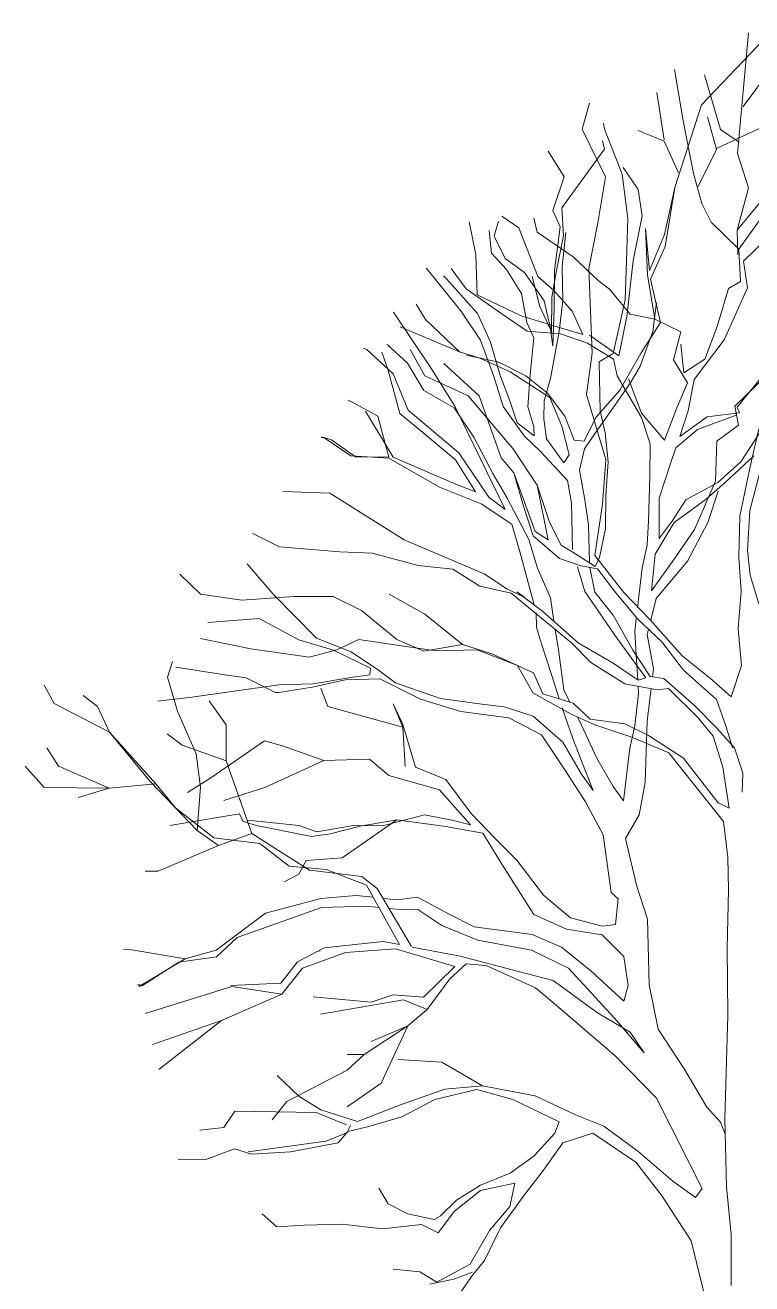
# Model space of a CAD drawing. Header units: millimetres. Extents: x -13512 to 19537, y -6523 to 6166.
# Drawn here: x -13512 to -13074, y -2632 to -1874 of the extents above; entities that cross this region are included whole.
import ezdxf

# ---------------------------------------------------------------- set-up
doc = ezdxf.new("R2010")
doc.units = ezdxf.units.MM
doc.layers.add('A-ELEWACJA CIENKA', color=11, linetype='Continuous', lineweight=13)
doc.layers.add('B-materiały', color=9, linetype='Continuous', lineweight=0)

# ---------------------------------------------------------------- blocks, each defined once
blk = doc.blocks.new('A$C07764633')
at = {"layer": 'B-materiały'}
for p, q in [((-57.03, 1016.59), (-11.35, 1064.53)), ((-35.37, 987.31), (-28.74, 1060)), ((-68.16, 1006.83), (-73.28, 1037.92)), ((-45.59, 1001.7), (-55.29, 1034.64)), ((-32.08, 1015.57), (-16.83, 1036.03)), ((-79.55, 995.46), (-84.05, 1023.89)), ((-124.43, 1017.57), (-128.95, 1001.95)), ((-73.15, 966.85), (-57.03, 1016.59)), ((-48.02, 989.56), (-53.56, 1009.33)), ((-128.95, 1001.95), (-114.88, 973.18)), ((-115.41, 1001.95), (-116.07, 1005.59)), ((-104.86, 974.77), (-115.41, 1001.95)), ((-79.55, 994.76), (-95.14, 1001.01)), ((-61.97, 975.18), (-68.16, 1006.83)), ((-48.02, 990.26), (-19.26, 1003.78)), ((-34.5, 994.07), (-45.59, 1001.7)), ((-115.41, 989.91), (-116.61, 994.79)), ((-70.89, 975.69), (-79.55, 994.76)), ((-139.68, 973.23), (-149.41, 988.61)), ((-141.22, 954.42), (-115.41, 989.91)), ((-59.11, 967.37), (-48.02, 989.56)), ((-28.75, 966.48), (-35.37, 987.31)), ((-95.25, 965.63), (-104.29, 978.81)), ((-146.55, 952.95), (-139.68, 973.23)), ((-114.88, 973.18), (-119.55, 945.58)), ((-101.51, 948.04), (-104.86, 974.77)), ((-56.82, 957.21), (-61.97, 975.18)), ((-92.83, 949.6), (-95.25, 965.63)), ((-73.15, 966.85), (-79.3, 938.5)), ((-78.96, 931.18), (-73.15, 966.85)), ((-35.64, 940.98), (-28.75, 966.48)), ((-51.18, 945.95), (-56.82, 957.21)), ((-35.64, 940.98), (-18.72, 961.51)), ((-34.68, 929.61), (-15.2, 956.72)), ((-167.16, 942.4), (-177.39, 949.56)), ((-156.03, 939.8), (-158.14, 948.26)), ((-142.27, 943), (-146.55, 952.95)), ((-140.13, 937.69), (-141.22, 954.42)), ((-102.21, 922.55), (-101.51, 948.04)), ((-98.19, 922.65), (-92.83, 949.6)), ((-196.88, 946.12), (-193.04, 926.46)), ((-183.44, 927.22), (-185, 940.91)), ((-179.38, 946.53), (-181.91, 937.52)), ((-155.61, 913.17), (-167.16, 942.4)), ((-145.64, 916.77), (-142.27, 943)), ((-119.55, 945.58), (-124.89, 917.96)), ((-88.33, 916.7), (-90.73, 942.08)), ((-90.73, 942.08), (-89.53, 914.09)), ((-34.68, 929.61), (-51.18, 945.95)), ((-35.27, 926.24), (-35.64, 940.98)), ((-181.91, 937.52), (-175.32, 924.07)), ((-134.45, 925.1), (-156.03, 939.8)), ((-144.3, 916.81), (-140.13, 937.69)), ((-138.84, 939.73), (-141, 918.9)), ((-79.3, 938.5), (-88.33, 916.7)), ((-17.61, 936.22), (-31.82, 922.3)), ((-193.04, 926.46), (-192.14, 902.05)), ((-174.48, 917.39), (-183.44, 927.22)), ((-119.34, 910.73), (-134.45, 925.1)), ((-87.86, 911.52), (-78.96, 931.18)), ((-33.52, 910.19), (-34.68, 929.61)), ((-220.69, 915.56), (-222.77, 918.19)), ((-198.76, 905.63), (-207.89, 918)), ((-175.32, 924.07), (-163.71, 915.65)), ((-165.4, 902.87), (-174.48, 917.39)), ((-141, 918.9), (-140.5, 898.8)), ((-124.89, 917.96), (-122.94, 867.06)), ((-102.96, 899.07), (-102.21, 922.55)), ((-102.04, 889.04), (-98.19, 922.65)), ((-31.82, 922.3), (-29.4, 906.28)), ((-202.02, 892.57), (-220.69, 915.56)), ((-212.34, 913.55), (-210.54, 911.79)), ((-210.54, 911.79), (-191.92, 890.81)), ((-163.71, 915.65), (-151.89, 898.52)), ((-158.96, 913.09), (-154.48, 895.1)), ((-146.01, 904.7), (-155.61, 913.17)), ((-147.25, 900.64), (-144.3, 916.81)), ((-145.74, 893.98), (-145.64, 916.77)), ((-112.51, 905.53), (-119.34, 910.73)), ((-89.53, 914.09), (-85.24, 887.45)), ((-81.84, 885.52), (-87.86, 911.52)), ((-40.79, 905.99), (-33.52, 910.19)), ((-177.85, 891.16), (-198.76, 905.63)), ((-162.29, 885.52), (-165.4, 902.87)), ((-134.97, 892.24), (-146.01, 904.7)), ((-100.07, 890.43), (-112.51, 905.53)), ((-47.59, 883.03), (-40.79, 905.99)), ((-29.4, 906.28), (-43.37, 875.09)), ((-223.34, 887.34), (-228.93, 896.52)), ((-192.14, 902.05), (-165.74, 889.45)), ((-154.48, 895.1), (-148.1, 881.18)), ((-151.89, 898.52), (-147.38, 879.19)), ((-147.38, 879.19), (-147.25, 900.64)), ((-140.5, 898.8), (-142.71, 879.97)), ((-110.2, 866.71), (-102.96, 899.07)), ((-84.15, 897.53), (-86.4, 880.04)), ((-220.12, 858.12), (-242.6, 891.61)), ((-202.73, 867.75), (-223.34, 887.34)), ((-190.17, 874.76), (-202.02, 892.57)), ((-191.92, 890.81), (-184.11, 873.57)), ((-162.15, 880.16), (-177.85, 891.16)), ((-165.74, 889.45), (-147.5, 883.88)), ((-146.51, 871.16), (-145.74, 893.98)), ((-128.59, 878.32), (-134.97, 892.24)), ((-106.81, 865.46), (-102.04, 889.04)), ((-85.24, 887.45), (-100.07, 890.43)), ((-69.63, 879.79), (-85.24, 887.45)), ((-202.73, 867.75), (-238.62, 882.9)), ((-158.03, 876.24), (-162.29, 885.52)), ((-142, 878.65), (-162.15, 880.16)), ((-148.1, 881.18), (-146.51, 871.16)), ((-142.71, 879.97), (-148.03, 851.69)), ((-147.5, 883.88), (-128.59, 878.32)), ((-86.4, 880.04), (-93.92, 859.07)), ((-93.45, 867.13), (-81.84, 885.52)), ((-73.9, 862.93), (-69.63, 879.79)), ((-55.14, 863.4), (-47.59, 883.03)), ((-246.26, 872.17), (-234.07, 860.93)), ((-182.27, 853.51), (-190.17, 874.76)), ((-184.11, 873.57), (-178.25, 853.61)), ((-160.16, 854.06), (-158.03, 876.24)), ((-125.77, 873.02), (-142, 878.65)), ((-110.11, 863.36), (-125.77, 873.02)), ((-124.55, 877.75), (-106.81, 865.46)), ((-69.45, 872.42), (-67.67, 855.04)), ((-43.37, 875.09), (-61.54, 851.17)), ((-260.79, 869.91), (-258.64, 869.19)), ((-258.64, 869.19), (-242.69, 854.54)), ((-246.05, 857.28), (-249.58, 867.5)), ((-232.46, 869.19), (-223.73, 853.24)), ((-190.57, 864.03), (-202.73, 867.75)), ((-198.66, 865.84), (-179.12, 861.63)), ((-122.94, 867.06), (-126.34, 842.17)), ((-118.79, 861.8), (-110.2, 866.71)), ((-106.29, 844.69), (-93.45, 867.13)), ((-238.68, 830.64), (-246.05, 857.28)), ((-234.07, 860.93), (-224.27, 844.41)), ((-205.68, 835.02), (-220.12, 858.12)), ((-190.94, 841.2), (-212.3, 860.73)), ((-172.27, 855.77), (-190.57, 864.03)), ((-179.12, 861.63), (-162.82, 853.33)), ((-118.05, 832.33), (-118.79, 861.8)), ((-107.85, 853.36), (-110.11, 863.36)), ((-93.92, 859.07), (-99.71, 849.54)), ((-65.51, 849.06), (-73.9, 862.93)), ((-67.67, 855.04), (-55.14, 863.4)), ((-35.65, 834.39), (-17.44, 856.97)), ((-242.69, 854.54), (-233.66, 832.74)), ((-223.73, 853.24), (-197.56, 841.2)), ((-176.44, 834.89), (-182.27, 853.51)), ((-178.25, 853.61), (-172.5, 838.34)), ((-148.42, 840.28), (-172.27, 855.77)), ((-162.82, 853.33), (-149.82, 842.93)), ((-161.68, 834.58), (-160.16, 854.06)), ((-148.03, 851.69), (-151.72, 838.19)), ((-99.71, 849.54), (-109.41, 835.22)), ((-93.15, 828.26), (-107.85, 853.36)), ((-101.1, 851.52), (-93.21, 830.94)), ((-71.84, 834.15), (-65.51, 849.06)), ((-61.54, 851.17), (-65.09, 832.31)), ((-37, 835.03), (-18.03, 853.6)), ((-224.27, 844.41), (-205.92, 834.15)), ((-149.82, 842.93), (-139.42, 829.11)), ((-126.34, 842.17), (-114.63, 802.91)), ((-120.63, 828.24), (-106.29, 844.69)), ((-267, 837.31), (-270.06, 838.74)), ((-252.04, 828.97), (-267, 837.31)), ((-205.92, 834.15), (-194.07, 816.34)), ((-175.29, 772.87), (-205.68, 835.02)), ((-197.56, 841.2), (-170.77, 809.64)), ((-177.68, 804.02), (-190.94, 841.2)), ((-163.93, 817.1), (-176.44, 834.89)), ((-172.5, 838.34), (-168.15, 825.04)), ((-158.03, 822.61), (-161.68, 834.58)), ((-151.72, 838.19), (-152.12, 827.45)), ((-141.28, 823.03), (-148.42, 840.28)), ((-109.41, 835.22), (-121.07, 818.84)), ((-79.39, 814.52), (-71.84, 834.15)), ((-34.71, 823.69), (-37, 835.03)), ((-34.22, 831.07), (-35.65, 834.39)), ((-259.49, 832.13), (-242.71, 804.4)), ((-245.39, 804.33), (-252.04, 828.97)), ((-223.62, 818.29), (-238.68, 830.64)), ((-233.66, 832.74), (-203.27, 807.04)), ((-152.12, 827.45), (-150.48, 815.42)), ((-139.42, 829.11), (-133.69, 814.5)), ((-127.65, 813.99), (-120.63, 828.24)), ((-115.04, 818.99), (-118.05, 832.33)), ((-93.21, 830.94), (-79.39, 814.52)), ((-88.05, 812.3), (-93.15, 828.26)), ((-65.09, 832.31), (-70.07, 816.77)), ((-70.07, 816.77), (-53.6, 828.58)), ((-36.2, 829.68), (-59.45, 821.06)), ((-53.6, 828.58), (-34.22, 831.07)), ((-168.15, 825.04), (-157.9, 817.25)), ((-157.9, 817.25), (-158.03, 822.61)), ((-136.83, 805.71), (-141.28, 823.03)), ((-121.07, 818.84), (-127.53, 809.3)), ((-113.26, 801.61), (-115.04, 818.99)), ((-59.45, 821.06), (-72.58, 810)), ((-47.87, 813.97), (-34.71, 823.69)), ((-33.48, 801.6), (-17.34, 826.13)), ((-28.02, 797.71), (-22.58, 821.31)), ((-284.57, 816.09), (-286.13, 816.17)), ((-285.76, 816.68), (-279.84, 814.87)), ((-268.2, 805.1), (-284.57, 816.09)), ((-279.84, 814.87), (-265.51, 804.5)), ((-205.13, 802.66), (-223.62, 818.29)), ((-194.07, 816.34), (-182.8, 794.5)), ((-154.31, 807.95), (-163.93, 817.1)), ((-150.48, 815.42), (-140.06, 800.94)), ((-133.69, 814.5), (-127.65, 813.99)), ((-88.24, 792.85), (-88.05, 812.3)), ((-48.61, 789.82), (-47.87, 813.97)), ((-245.37, 803.66), (-268.2, 805.1)), ((-265.51, 804.5), (-245.39, 804.33)), ((-214.77, 786.33), (-245.37, 803.66)), ((-242.71, 804.4), (-225.09, 796.8)), ((-203.27, 807.04), (-185.22, 780.35)), ((-170.07, 794.82), (-177.68, 804.02)), ((-170.77, 809.64), (-156.03, 787.51)), ((-137.78, 790.27), (-154.31, 807.95)), ((-140.06, 800.94), (-136.83, 805.71)), ((-127.53, 809.3), (-130.56, 796.48)), ((-72.58, 810), (-75.69, 800.54)), ((-25.53, 805.15), (-42.56, 789.3)), ((-225.09, 796.8), (-206.11, 788.56)), ((-193.25, 783.52), (-205.13, 802.66)), ((-130.56, 796.48), (-127.46, 779.8)), ((-114.63, 802.91), (-116.64, 776.05)), ((-114.77, 781.46), (-113.26, 801.61)), ((-75.69, 800.54), (-82.54, 779.59)), ((-47.25, 789.18), (-33.48, 801.6)), ((-34, 768.73), (-28.02, 797.71)), ((-206.11, 788.56), (-193.25, 783.52)), ((-182.8, 794.5), (-174.39, 779.97)), ((-170.07, 794.82), (-157.23, 759.53)), ((-164.21, 774.86), (-170.07, 794.82)), ((-135.43, 776.92), (-137.78, 790.27)), ((-88.91, 766.02), (-88.24, 792.85)), ((-66.43, 778.65), (-47.25, 789.18)), ((-61.29, 760.68), (-48.61, 789.82)), ((-42.56, 789.3), (-54.37, 778.95)), ((-21.93, 795.18), (-28.06, 772.24)), ((-309.2, 783.75), (-280.91, 782.63)), ((-280.91, 782.63), (-236.07, 754.65)), ((-189.72, 776.23), (-214.77, 786.33)), ((-156.03, 787.51), (-148.55, 765.19)), ((-149.41, 754.65), (-156.03, 787.51)), ((-114.93, 761.34), (-114.77, 781.46)), ((-47.12, 783.82), (-53.35, 764.9)), ((-171.31, 763.95), (-189.72, 776.23)), ((-185.22, 780.35), (-175.29, 772.87)), ((-174.39, 779.97), (-161.02, 754.83)), ((-158.4, 756.9), (-164.21, 774.86)), ((-134.73, 748.78), (-135.43, 776.92)), ((-127.46, 779.8), (-125.05, 763.77)), ((-116.64, 776.05), (-121.23, 745.1)), ((-82.54, 779.59), (-82.61, 755.45)), ((-74.82, 765.7), (-66.43, 778.65)), ((-54.37, 778.95), (-73.46, 765.06)), ((-89.88, 751.25), (-88.91, 766.02)), ((-82.61, 755.45), (-74.82, 765.7)), ((-34.58, 744.19), (-34, 768.73)), ((-28.06, 772.24), (-29.46, 748.07)), ((-311.08, 750.4), (-327.22, 758.43)), ((-166.18, 746.65), (-171.31, 763.95)), ((-157.23, 759.53), (-149.41, 754.65)), ((-148.55, 765.19), (-141.5, 751.29)), ((-125.05, 763.77), (-124.47, 740.61)), ((-118.52, 743.82), (-114.93, 761.34)), ((-73.46, 765.06), (-85.05, 746)), ((-73.58, 742.94), (-61.29, 760.68)), ((-53.35, 764.9), (-65.51, 741.8)), ((-236.07, 754.65), (-187.99, 734.04)), ((-161.02, 754.83), (-155.9, 737.53)), ((-142.63, 743.22), (-158.4, 756.9)), ((-141.5, 751.29), (-134.01, 746.79)), ((-92.89, 737.76), (-89.88, 751.25)), ((-274.8, 747.28), (-311.08, 750.4)), ((-255.34, 746.43), (-274.8, 747.28)), ((-227.67, 739.08), (-255.34, 746.43)), ((-157.82, 715.37), (-166.18, 746.65)), ((-129.79, 738.85), (-142.63, 743.22)), ((-134.01, 746.79), (-121.06, 738.4)), ((-121.23, 745.1), (-103.91, 722.74)), ((-121.06, 738.4), (-118.52, 743.82)), ((-85.05, 746), (-87.18, 723.83)), ((-87.18, 723.83), (-73.58, 742.94)), ((-33.22, 723.6), (-34.58, 744.19)), ((-29.46, 748.07), (-27.75, 733.36)), ((-330.56, 740), (-314.91, 721.78)), ((-206.83, 736.92), (-227.67, 739.08)), ((-190.48, 726.6), (-206.83, 736.92)), ((-155.9, 737.53), (-148.08, 719.62)), ((-127.39, 723.49), (-131.69, 738.3)), ((-119.69, 737.09), (-129.79, 738.85)), ((-124.33, 737.9), (-121.35, 722.97)), ((-108.6, 722.62), (-119.69, 737.09)), ((-95.64, 713.56), (-92.89, 737.76)), ((-65.51, 741.8), (-84.38, 719.21)), ((-371.18, 733.82), (-358.84, 721.78)), ((-187.99, 734.04), (-174.36, 725)), ((-27.75, 733.36), (-22.63, 716.06)), ((-358.84, 721.78), (-333.87, 718.2)), ((-333.87, 718.2), (-302.57, 720.48)), ((-314.91, 721.78), (-288.92, 695.31)), ((-302.57, 720.48), (-278.82, 720.37)), ((-278.82, 720.37), (-261.85, 712.08)), ((-245.1, 721.78), (-223.73, 709.74)), ((-171.61, 722.38), (-190.48, 726.6)), ((-174.36, 725), (-163.5, 719.91)), ((-155.86, 709.37), (-171.61, 722.38)), ((-163.5, 719.91), (-168.28, 723.14)), ((-168.28, 723.14), (-152.56, 711.46)), ((-107.91, 695.15), (-127.39, 723.49)), ((-121.35, 722.97), (-110.27, 709.17)), ((-95.47, 706.86), (-108.6, 722.62)), ((-103.91, 722.74), (-88.08, 706.38)), ((-34.99, 701), (-33.22, 723.6)), ((-148.08, 719.62), (-145.92, 705.55)), ((-84.38, 719.21), (-87.67, 706.27)), ((-323.4, 707.19), (-354.33, 704.86)), ((-299.62, 694.37), (-323.4, 707.19)), ((-261.85, 712.08), (-240.63, 694.51)), ((-223.73, 709.74), (-201, 691.48)), ((-156.35, 701.98), (-156.57, 710.69)), ((-135.33, 692.46), (-155.86, 709.37)), ((-152.56, 711.46), (-131.31, 692.56)), ((-110.27, 709.17), (-98.35, 688.02)), ((-97.29, 699.44), (-96.41, 706.97)), ((-81.05, 693.14), (-95.47, 706.86)), ((-88.08, 706.38), (-68.77, 684.74)), ((-153.42, 692), (-156.35, 701.98)), ((-145.15, 700.55), (-143.27, 688.23)), ((-96.42, 685.1), (-97.29, 699.44)), ((-89.07, 700.78), (-89.87, 697.62)), ((-89.87, 697.62), (-86, 676.93)), ((-33.09, 678.93), (-34.99, 701)), ((-328.45, 688.92), (-358.84, 695.1)), ((-278.68, 688.19), (-299.62, 694.37)), ((-288.92, 695.31), (-267.93, 687.12)), ((-263.42, 694.61), (-276.67, 688.25)), ((-244.58, 691.73), (-263.42, 694.61)), ((-217, 687.73), (-244.58, 691.73)), ((-240.63, 694.51), (-224.37, 687.54)), ((-224.37, 687.54), (-201, 691.48)), ((-201, 691.48), (-183.43, 685.89)), ((-147.61, 674.05), (-153.42, 692)), ((-123.64, 680.68), (-135.33, 692.46)), ((-131.31, 692.56), (-110.22, 680.35)), ((-90.56, 671.45), (-107.91, 695.15)), ((-67.88, 676.04), (-81.05, 693.14)), ((-293.32, 683.81), (-328.45, 688.92)), ((-276.67, 688.25), (-293.32, 683.81)), ((-256.29, 677.36), (-278.68, 688.19)), ((-267.93, 687.12), (-251.57, 676.14)), ((-192.21, 688.35), (-217, 687.73)), ((-167.84, 678.9), (-192.21, 688.35)), ((-183.43, 685.89), (-158.34, 674.45)), ((-143.27, 688.23), (-139.98, 664.18)), ((-98.35, 688.02), (-87.9, 672.19)), ((-95.51, 670.2), (-96.42, 685.1)), ((-68.77, 684.74), (-51.67, 671.09)), ((-375.55, 681.27), (-378.55, 671.84)), ((-344, 673.15), (-373.61, 677.77)), ((-256.86, 673.32), (-256.29, 677.36)), ((-251.57, 676.14), (-241.31, 668.35)), ((-158.71, 662.37), (-167.84, 678.9)), ((-103.2, 667.79), (-123.64, 680.68)), ((-110.22, 680.35), (-95.21, 670)), ((-86, 676.93), (-86.61, 672.01)), ((-48, 658.44), (-67.88, 676.04)), ((-39.32, 660), (-33.09, 678.93)), ((-378.55, 671.84), (-372.54, 651.34)), ((-365.46, 659.63), (-311.68, 667.26)), ((-331.22, 671.46), (-344, 673.15)), ((-313.57, 662.52), (-331.22, 671.46)), ((-311.68, 667.26), (-290.91, 667.78)), ((-271.53, 670.27), (-291.53, 665.75)), ((-290.91, 667.78), (-268.21, 671.7)), ((-250.76, 670.79), (-271.53, 670.27)), ((-268.21, 671.7), (-256.86, 673.32)), ((-226.32, 658.67), (-250.76, 670.79)), ((-241.31, 668.35), (-214.26, 658.97)), ((-158.34, 674.45), (-152.66, 661.85)), ((-142.77, 658.83), (-147.61, 674.05)), ((-83.67, 664.25), (-103.2, 667.79)), ((-95.21, 670), (-90.56, 671.45)), ((-87.9, 672.19), (-79.82, 671.05)), ((-79.82, 671.05), (-61.31, 654.76)), ((-51.67, 671.09), (-39.32, 660)), ((-452.88, 666.95), (-446.86, 655.89)), ((-420.68, 654.26), (-429.41, 660.77)), ((-384.72, 657.35), (-365.46, 659.63)), ((-311.56, 662.57), (-313.57, 662.52)), ((-291.53, 665.75), (-311.56, 662.57)), ((-282.11, 654.1), (-286.32, 665.16)), ((-135.6, 649.55), (-158.71, 662.37)), ((-152.66, 661.85), (-134.42, 656.28)), ((-139.98, 664.18), (-136.32, 656.86)), ((-97.21, 642.46), (-95.01, 661.96)), ((-95.01, 661.96), (-95.28, 666.35)), ((-87.48, 664.94), (-89.9, 645.33)), ((-76.99, 665.09), (-83.67, 664.25)), ((-59.12, 647.44), (-76.99, 665.09)), ((-446.86, 655.89), (-413.46, 638.64)), ((-413.46, 638.64), (-420.68, 654.26)), ((-353.58, 657.52), (-343.35, 643.2)), ((-236.97, 641.73), (-282.11, 654.1)), ((-236.97, 641.73), (-242.69, 655.73)), ((-242.69, 655.73), (-236.97, 643.36)), ((-202, 651.23), (-226.32, 658.67)), ((-214.26, 658.97), (-189.38, 655.57)), ((-189.38, 655.57), (-175.93, 653.9)), ((-175.93, 653.9), (-158.36, 648.3)), ((-134.56, 634.82), (-141.06, 653.43)), ((-134.42, 656.28), (-124.12, 646.48)), ((-61.31, 654.76), (-47.56, 641.02)), ((-42.22, 641.83), (-48, 658.44)), ((-372.54, 651.34), (-361.3, 625.72)), ((-173.08, 647.27), (-202, 651.23)), ((-153.38, 637.03), (-173.08, 647.27)), ((-158.36, 648.3), (-140.54, 632.66)), ((-121.36, 643.2), (-135.6, 649.55)), ((-131.83, 647.87), (-129.4, 643)), ((-124.12, 646.48), (-103.27, 643.65)), ((-89.9, 645.33), (-90.99, 608.43)), ((-50.13, 636.27), (-59.12, 647.44)), ((-385.66, 607.68), (-413.46, 638.64)), ((-413.46, 638.64), (-388.79, 608.71)), ((-369.83, 630.83), (-378.74, 637.74)), ((-343.35, 643.2), (-343.35, 621.4)), ((-236.97, 643.36), (-229.32, 617.7)), ((-235.47, 617.98), (-236.97, 641.73)), ((-139.45, 615.93), (-153.38, 637.03)), ((-129.4, 643), (-120.19, 623.12)), ((-99.05, 635.71), (-121.36, 643.2)), ((-103.27, 643.65), (-89.02, 636.63)), ((-100.22, 628.98), (-97.21, 642.46)), ((-47.56, 641.02), (-37.21, 629.22)), ((-38.38, 629.37), (-42.22, 641.83)), ((-444.15, 618.14), (-451.37, 629.21)), ((-343.35, 621.4), (-369.83, 630.83)), ((-320.22, 633.52), (-352.51, 611.26)), ((-309.41, 630.44), (-320.22, 633.52)), ((-284.39, 621.68), (-309.41, 630.44)), ((-140.54, 632.66), (-129.33, 613.5)), ((-127.39, 616.23), (-134.56, 634.82)), ((-76.69, 626.22), (-99.05, 635.71)), ((-89.02, 636.63), (-67.9, 623.09)), ((-44.3, 617.64), (-50.13, 636.27)), ((-37.21, 629.22), (-32.14, 613.93)), ((-361.3, 625.72), (-358.79, 605.67)), ((-284.39, 621.68), (-320.03, 605.29)), ((-256.92, 622.37), (-284.39, 621.68)), ((-245.28, 612.61), (-256.92, 622.37)), ((-120.19, 623.12), (-110.37, 605.93)), ((-104.12, 597.37), (-100.22, 628.98)), ((-43.79, 584.9), (-76.69, 626.22)), ((-67.9, 623.09), (-58.2, 610.59)), ((-452.88, 605.45), (-464.31, 618.14)), ((-413.74, 604.96), (-444.15, 618.14)), ((-343.35, 621.4), (-327.92, 577.62)), ((-229.32, 617.7), (-211.03, 610.11)), ((-126.9, 596.8), (-139.45, 615.93)), ((-122.38, 603.62), (-127.39, 616.23)), ((-40.33, 592.94), (-44.3, 617.64)), ((-385.66, 607.68), (-413.74, 604.96)), ((-388.79, 608.71), (-360.82, 579.47)), ((-373.9, 593.22), (-385.66, 607.68)), ((-352.51, 611.26), (-366.67, 602.36)), ((-214.9, 603.98), (-245.28, 612.61)), ((-211.03, 610.11), (-195.77, 589.72)), ((-129.33, 613.5), (-122.38, 603.62)), ((-90.99, 608.43), (-94.52, 588.9)), ((-58.2, 610.59), (-47.11, 596.12)), ((-32.14, 613.93), (-32.52, 602.52)), ((-413.74, 604.96), (-452.88, 605.45)), ((-432.42, 599.27), (-413.74, 604.96)), ((-358.79, 605.67), (-360.82, 579.47)), ((-320.03, 605.29), (-344.7, 597.48)), ((-196.27, 583), (-214.9, 603.98)), ((-110.37, 605.93), (-104.12, 597.37)), ((-350.65, 575.04), (-373.9, 593.22)), ((-116.35, 576.96), (-126.9, 596.8)), ((-47.11, 596.12), (-40.33, 592.94)), ((-335.2, 589.58), (-377.26, 582.49)), ((-333.08, 584.94), (-335.2, 589.58)), ((-324.97, 582.46), (-333.08, 584.94)), ((-330.41, 585.67), (-299.5, 582.43)), ((-240.59, 585.91), (-273.38, 562.99)), ((-240.59, 585.91), (-262.61, 582.01)), ((-249.22, 582.34), (-223.91, 589.01)), ((-211, 581.96), (-240.59, 585.91)), ((-223.91, 589.01), (-206.39, 585.43)), ((-206.39, 585.43), (-196.27, 583)), ((-195.77, 589.72), (-181.32, 574.66)), ((-94.52, 588.9), (-102.88, 574.61)), ((-41.24, 563.52), (-43.79, 584.9)), ((-360.82, 579.47), (-347.85, 570.41)), ((-347.85, 570.41), (-327.92, 577.62)), ((-327.92, 577.62), (-309.53, 566.01)), ((-291.96, 575.91), (-324.97, 582.46)), ((-299.5, 582.43), (-288.68, 578.67)), ((-280.6, 577.54), (-291.96, 575.91)), ((-288.68, 578.67), (-266.65, 582.58)), ((-262.61, 582.01), (-280.6, 577.54)), ((-266.65, 582.58), (-249.22, 582.34)), ((-188.77, 577.82), (-211, 581.96)), ((-176.89, 558.68), (-188.77, 577.82)), ((-111.46, 542.22), (-116.35, 576.96)), ((-347.85, 570.41), (-384.27, 555.02)), ((-323.08, 571.71), (-350.65, 575.04)), ((-305.31, 558.07), (-323.08, 571.71)), ((-181.32, 574.66), (-168.25, 561.58)), ((-102.88, 574.61), (-96.15, 546.63)), ((-309.53, 566.01), (-293.18, 555.69)), ((-295.05, 561.36), (-299.56, 553.22)), ((-273.38, 562.99), (-295.05, 561.36)), ((-168.25, 561.58), (-152.31, 540.53)), ((-40.81, 543.69), (-41.24, 563.52)), ((-384.27, 555.02), (-392.06, 555.02)), ((-283.13, 555.95), (-305.31, 558.07)), ((-293.18, 555.69), (-261.58, 551.79)), ((-258.76, 546.5), (-283.13, 555.95)), ((-158.05, 528.99), (-176.89, 558.68)), ((-299.56, 553.22), (-308.29, 548.67)), ((-261.58, 551.79), (-252.47, 544.6)), ((-254.75, 539.27), (-258.76, 546.5)), ((-96.15, 546.63), (-89.6, 526.01)), ((-319.63, 529.63), (-286.33, 538.51)), ((-286.33, 538.51), (-264.92, 540.39)), ((-264.92, 540.39), (-254.75, 539.27)), ((-238.92, 510.74), (-254.75, 539.27)), ((-252.47, 544.6), (-231.67, 509.66)), ((-248.92, 538.63), (-240.05, 537.66)), ((-240.05, 537.66), (-228.03, 539.3)), ((-228.03, 539.3), (-209, 529.05)), ((-152.31, 540.53), (-135.87, 526.86)), ((-107.33, 538.3), (-111.46, 542.22)), ((-108.96, 522.84), (-107.33, 538.3)), ((-41.72, 508.63), (-40.81, 543.69)), ((-285.82, 533.16), (-336.69, 515.13)), ((-258.73, 533.84), (-285.82, 533.16)), ((-251.34, 533.13), (-258.73, 533.84)), ((-236.55, 531.71), (-245.11, 532.53)), ((-227.84, 531.93), (-236.55, 531.71)), ((-213.52, 522.23), (-227.84, 531.93)), ((-349.24, 507.44), (-319.63, 529.63)), ((-209, 529.05), (-194.06, 521.38)), ((-138.39, 520.09), (-158.05, 528.99)), ((-135.87, 526.86), (-116.98, 521.97)), ((-89.6, 526.01), (-88.61, 486.48)), ((-191.85, 513.39), (-213.52, 522.23)), ((-194.06, 521.38), (-159.09, 516.89)), ((-159.09, 516.89), (-141.47, 509.29)), ((-116.85, 516.61), (-138.39, 520.09)), ((-116.98, 521.97), (-108.96, 522.84)), ((-103.78, 503.53), (-116.85, 516.61)), ((-336.69, 515.13), (-349.14, 503.42)), ((-284.32, 508.9), (-300.28, 500.3)), ((-284.32, 508.9), (-248.81, 512.64)), ((-241.32, 508.13), (-271.44, 506.04)), ((-248.81, 512.64), (-238.92, 510.74)), ((-205.53, 497.63), (-241.32, 508.13)), ((-231.39, 509.3), (-202.33, 503.74)), ((-159.52, 507.5), (-191.85, 513.39)), ((-141.47, 509.29), (-123.68, 494.99)), ((-41.22, 468.23), (-41.72, 508.63)), ((-405.15, 507.89), (-400.07, 507.67)), ((-400.07, 507.67), (-367.88, 502.28)), ((-395.61, 485.5), (-367.88, 502.28)), ((-349.14, 503.42), (-371.85, 500.17)), ((-367.88, 502.28), (-349.24, 507.44)), ((-271.44, 506.04), (-297.35, 496.67)), ((-286.98, 506.75), (-286.93, 506.69)), ((-202.33, 503.74), (-167.24, 494.57)), ((-137.13, 496.66), (-159.52, 507.5)), ((-101.34, 486.16), (-103.78, 503.53)), ((-371.85, 500.17), (-393.62, 486.22)), ((-300.28, 500.3), (-310.33, 487.47)), ((-297.35, 496.67), (-309.69, 480.94)), ((-224.51, 479.06), (-205.53, 497.63)), ((-198.87, 499.14), (-208.7, 490.18)), ((-186.77, 498.1), (-198.87, 499.14)), ((-156.94, 484.77), (-186.77, 498.1)), ((-167.24, 494.57), (-146.32, 489.06)), ((-109.56, 466.52), (-137.13, 496.66)), ((-123.68, 494.99), (-103.78, 476.72)), ((-393.62, 486.22), (-396.41, 486.69)), ((-393.62, 486.22), (-396.23, 485.94)), ((-339.97, 485.55), (-374.56, 474.63)), ((-310.33, 487.47), (-340.48, 486.08)), ((-309.69, 480.94), (-339.97, 485.55)), ((-208.7, 490.18), (-222.31, 471.74)), ((-146.32, 489.06), (-119.69, 469.61)), ((-103.78, 476.72), (-101.34, 486.16)), ((-88.61, 486.48), (-83.25, 459.8)), ((-309.69, 480.94), (-346.2, 465.04)), ((-290.84, 479.36), (-273.38, 477.73)), ((-273.38, 477.73), (-255.93, 476.1)), ((-255.93, 476.1), (-242.65, 480.61)), ((-242.65, 480.61), (-224.51, 479.06)), ((-143.24, 473.05), (-156.94, 484.77)), ((-374.56, 474.63), (-392.14, 469.23)), ((-236.53, 477.41), (-286.59, 468.79)), ((-222.31, 471.74), (-236.53, 477.41)), ((-222.31, 471.74), (-233.97, 461.79)), ((-108.99, 443.74), (-143.24, 473.05)), ((-346.2, 465.04), (-387.6, 450.66)), ((-346.2, 465.04), (-383.89, 435.5)), ((-119.69, 469.61), (-99.96, 458.04)), ((-91.6, 445.51), (-109.56, 466.52)), ((-43.01, 405.84), (-41.22, 468.23)), ((-233.97, 461.79), (-260.14, 444.54)), ((-233.97, 461.79), (-255.93, 452.35)), ((-249.91, 427.29), (-233.97, 461.79)), ((-99.96, 458.04), (-91.6, 445.51)), ((-83.25, 459.8), (-67.22, 435.4)), ((-260.14, 444.54), (-270.38, 435.1)), ((-260.14, 444.54), (-270.38, 444.54)), ((-239.68, 441.61), (-213.5, 439.99)), ((-213.5, 439.99), (-188.98, 425.64)), ((-84.22, 418.21), (-108.99, 443.74)), ((-270.38, 435.1), (-306.79, 416.23)), ((-67.22, 435.4), (-53.92, 412.94)), ((-312.5, 431.85), (-299.56, 419.49)), ((-270.38, 412.98), (-249.91, 427.29)), ((-211.72, 423.73), (-188.98, 425.64)), ((-188.98, 425.64), (-157.32, 419.73)), ((-299.56, 419.49), (-286.32, 411.35)), ((-238.3, 414.35), (-211.72, 423.73)), ((-217.6, 417.55), (-237.45, 407)), ((-192.28, 423.55), (-217.6, 417.55)), ((-170.67, 417.39), (-192.28, 423.55)), ((-142.85, 404.01), (-170.67, 417.39)), ((-157.32, 419.73), (-132.9, 408.28)), ((-56.71, 363.93), (-84.22, 418.21)), ((-338.09, 410.51), (-344.7, 400.61)), ((-289.14, 409.73), (-338.09, 410.51)), ((-306.79, 416.23), (-315.51, 405.17)), ((-270.85, 402.14), (-289.14, 409.73)), ((-286.32, 411.35), (-264.2, 404.32)), ((-264.2, 404.32), (-238.3, 414.35)), ((-53.92, 412.94), (-45.64, 403.76)), ((-270.73, 397.45), (-268.17, 402.21)), ((-237.45, 407), (-257.41, 401.14)), ((-145.36, 397.24), (-142.85, 404.01)), ((-132.9, 408.28), (-115.97, 401.33)), ((-45.64, 403.76), (-42.78, 396.55)), ((-41.99, 364.97), (-43.01, 405.84)), ((-344.7, 400.61), (-359.14, 398.98)), ((-283.34, 392.44), (-270.73, 397.45)), ((-270.08, 398.14), (-275.94, 391.29)), ((-257.41, 401.14), (-270.08, 398.14)), ((-157.76, 383.52), (-145.36, 397.24)), ((-122.57, 397.14), (-140.52, 391.33)), ((-96.66, 379.69), (-122.57, 397.14)), ((-115.97, 401.33), (-95.49, 386.42)), ((-338.19, 387.72), (-355.46, 381.25)), ((-328.06, 384.62), (-338.19, 387.72)), ((-330.1, 385.91), (-283.34, 392.44)), ((-275.94, 391.29), (-304.63, 385.88)), ((-140.52, 391.33), (-152.18, 374.95)), ((-355.46, 381.25), (-372.23, 381.5)), ((-304.63, 385.88), (-328.06, 384.62)), ((-172.25, 373.1), (-157.76, 383.52)), ((-80.73, 359.31), (-96.66, 379.69)), ((-95.49, 386.42), (-74.25, 368.19)), ((-190.17, 365.95), (-172.25, 373.1)), ((-152.18, 374.95), (-163.87, 359.91)), ((-251.42, 364.17), (-245.7, 354.73)), ((-204.69, 356.87), (-190.17, 365.95)), ((-169.41, 367.14), (-190.08, 362.6)), ((-172.41, 352.99), (-169.41, 367.14)), ((-74.25, 368.19), (-60.6, 358.47)), ((-60.6, 358.47), (-56.71, 363.93)), ((-39.26, 336.21), (-41.99, 364.97)), ((-214.5, 347.24), (-204.69, 356.87)), ((-190.08, 362.6), (-205.86, 350.14)), ((-163.87, 359.91), (-178.12, 340.11)), ((-63.29, 332.26), (-80.73, 359.31)), ((-245.7, 354.73), (-233.97, 348.55)), ((-205.86, 350.14), (-215.59, 337.16)), ((-184.79, 338.6), (-172.41, 352.99)), ((-312.88, 340.76), (-321.53, 348.55)), ((-296.15, 341.85), (-312.88, 340.76)), ((-273.37, 342.42), (-296.15, 341.85)), ((-249.17, 339.67), (-273.37, 342.42)), ((-225.77, 342.27), (-249.17, 339.67)), ((-233.97, 348.55), (-218.02, 345.29)), ((-215.59, 337.16), (-225.77, 342.27)), ((-218.02, 345.29), (-214.5, 347.24)), ((-196.34, 318.2), (-184.79, 338.6)), ((-178.12, 340.11), (-187.69, 320.43)), ((-39.16, 305.38), (-39.26, 336.21)), ((-47.63, 268.97), (-63.29, 332.26)), ((-187.69, 320.43), (-195.49, 310.85)), ((-242.69, 315.36), (-226.74, 313.73)), ((-226.74, 313.73), (-216.51, 307.55)), ((-216.51, 307.55), (-196.34, 318.2)), ((-194.89, 313.54), (-206.18, 309.24)), ((-195.49, 310.85), (-202.61, 300.61)), ((-206.18, 309.24), (-220.85, 306.19))]:
    blk.add_line(p, q, dxfattribs=at)

msp = doc.modelspace()

# ---------------------------------------------------------------- block references
at = {"layer": 'A-ELEWACJA CIENKA'}
msp.add_blockref('A$C07764633', (-13047.39, -2938.12), dxfattribs=at)

doc.saveas('drawing.dxf')
